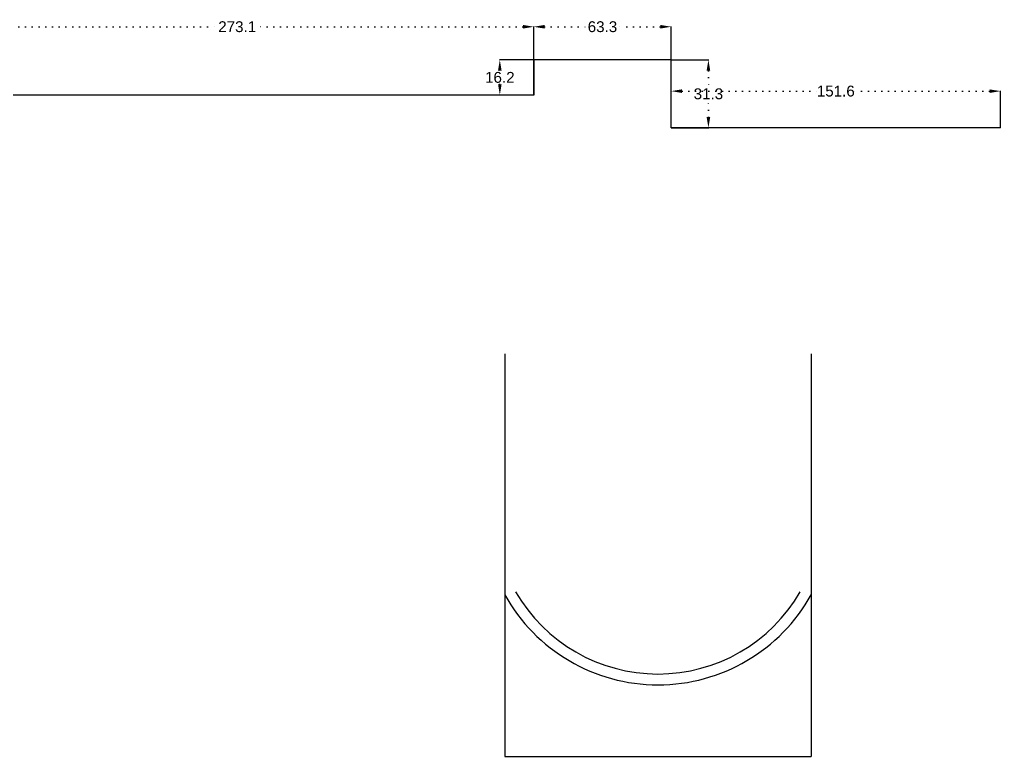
# Model space of a CAD drawing. Header units: inches. Extents: x 187 to 6023, y -2277 to 3057.
# Drawn here: x 2565.5 to 3017.1, y -1033.6 to -694.5 of the extents above; entities that cross this region are included whole.
import ezdxf

# ---------------------------------------------------------------- set-up
doc = ezdxf.new("R2010")
doc.units = ezdxf.units.IN
doc.header["$MEASUREMENT"] = 0
doc.linetypes.add('ACAD_ISO07W100', pattern=[3, 0, -3])
doc.styles.get("Standard").update_dxf_attribs({"font": 'arial.ttf'})
doc.dimstyles.get("Standard").update_dxf_attribs({"dimtxt": 5, "dimasz": 5, "dimexe": 0.18, "dimexo": 0.0625, "dimgap": 0.09, "dimtad": 0, "dimtih": 1, "dimtoh": 1, "dimdec": 1, "dimzin": 0, "dimdsep": 46, "dimtxsty": 'Standard', "dimcen": 0.09, "dimadec": 0, "dimazin": 0, "dimtfac": 1, "dimtdec": 1, "dimtofl": 0, "dimtmove": 0, "dimatfit": 3, "dimfxl": 1, "dimtolj": 1, "dimtzin": 0, "dimarcsym": 0})

# ---------------------------------------------------------------- blocks, each defined once
blk = doc.blocks.new('*D33')
at = {"color": 0, "lineweight": -2, "transparency": 16777216}
for p, q in [((2529.13, -729.18), (2529.13, -697.63)), ((2802.23, -729.18), (2802.23, -697.63))]:
    blk.add_line(p, q, dxfattribs=at)
at = {"color": 0, "linetype": 'ACAD_ISO07W100', "lineweight": -2, "transparency": 16777216}
for p, q in [((2534.13, -697.81), (2657.59, -697.81)), ((2797.23, -697.81), (2673.77, -697.81))]:
    blk.add_line(p, q, dxfattribs=at)
at = {"color": 0, "transparency": 16777216}
for points in [[(2534.13, -696.97), (2534.13, -698.64), (2529.13, -697.81)], [(2797.23, -696.97), (2797.23, -698.64), (2802.23, -697.81)]]:
    blk.add_solid(points, dxfattribs=at)
at = {"layer": 'Defpoints', "color": 0, "transparency": 16777216}
for p in [(2802.23, -697.81), (2529.13, -729.24), (2802.23, -729.24)]:
    blk.add_point(p, dxfattribs=at)
at = {"color": 0, "transparency": 16777216, "insert": (2665.68, -697.81), "char_height": 5, "attachment_point": 5}
blk.add_mtext('\\A1;273.1', dxfattribs=at)
blk = doc.blocks.new('*D35')
at = {"color": 0, "lineweight": -2, "transparency": 16777216}
for p, q in [((2802.17, -713.04), (2786.44, -713.04)), ((2802.17, -729.24), (2786.44, -729.24))]:
    blk.add_line(p, q, dxfattribs=at)
at = {"color": 0, "linetype": 'ACAD_ISO07W100', "lineweight": -2, "transparency": 16777216}
for p, q in [((2786.62, -718.04), (2786.62, -718.5)), ((2786.62, -724.24), (2786.62, -723.79))]:
    blk.add_line(p, q, dxfattribs=at)
at = {"color": 0, "transparency": 16777216}
for points in [[(2785.78, -718.04), (2787.45, -718.04), (2786.62, -713.04)], [(2785.78, -724.24), (2787.45, -724.24), (2786.62, -729.24)]]:
    blk.add_solid(points, dxfattribs=at)
at = {"layer": 'Defpoints', "color": 0, "transparency": 16777216}
for p in [(2786.62, -713.04), (2802.23, -713.04), (2802.23, -729.24)]:
    blk.add_point(p, dxfattribs=at)
at = {"color": 0, "transparency": 16777216, "insert": (2786.62, -721.14), "char_height": 5, "attachment_point": 5}
blk.add_mtext('\\A1;16.2', dxfattribs=at)
blk = doc.blocks.new('*D36')
at = {"color": 0, "lineweight": -2, "transparency": 16777216}
for p, q in [((2802.23, -712.98), (2802.23, -697.63)), ((2865.53, -712.98), (2865.53, -697.63))]:
    blk.add_line(p, q, dxfattribs=at)
at = {"color": 0, "linetype": 'ACAD_ISO07W100', "lineweight": -2, "transparency": 16777216}
for p, q in [((2807.23, -697.81), (2827.28, -697.81)), ((2860.53, -697.81), (2840.48, -697.81))]:
    blk.add_line(p, q, dxfattribs=at)
at = {"color": 0, "transparency": 16777216}
for points in [[(2807.23, -696.97), (2807.23, -698.64), (2802.23, -697.81)], [(2860.53, -696.97), (2860.53, -698.64), (2865.53, -697.81)]]:
    blk.add_solid(points, dxfattribs=at)
at = {"layer": 'Defpoints', "color": 0, "transparency": 16777216}
for p in [(2865.53, -697.81), (2802.23, -713.04), (2865.53, -713.04)]:
    blk.add_point(p, dxfattribs=at)
at = {"color": 0, "transparency": 16777216, "insert": (2833.88, -697.81), "char_height": 5, "attachment_point": 5}
blk.add_mtext('\\A1;63.3', dxfattribs=at)
blk = doc.blocks.new('*D37')
at = {"color": 0, "lineweight": -2, "transparency": 16777216}
for p, q in [((2865.59, -713.04), (2882.85, -713.04)), ((2865.59, -744.34), (2882.85, -744.34))]:
    blk.add_line(p, q, dxfattribs=at)
at = {"color": 0, "linetype": 'ACAD_ISO07W100', "lineweight": -2, "transparency": 16777216}
for p, q in [((2882.67, -718.04), (2882.67, -726.05)), ((2882.67, -739.34), (2882.67, -731.34))]:
    blk.add_line(p, q, dxfattribs=at)
at = {"color": 0, "transparency": 16777216}
for points in [[(2881.84, -718.04), (2883.5, -718.04), (2882.67, -713.04)], [(2881.84, -739.34), (2883.5, -739.34), (2882.67, -744.34)]]:
    blk.add_solid(points, dxfattribs=at)
at = {"layer": 'Defpoints', "color": 0, "transparency": 16777216}
for p in [(2865.53, -713.04), (2865.53, -744.34), (2882.67, -744.34)]:
    blk.add_point(p, dxfattribs=at)
at = {"color": 0, "transparency": 16777216, "insert": (2882.67, -728.69), "char_height": 5, "attachment_point": 5}
blk.add_mtext('\\A1;31.3', dxfattribs=at)
blk = doc.blocks.new('*D38')
at = {"color": 0, "lineweight": -2, "transparency": 16777216}
for p, q in [((2865.53, -744.28), (2865.53, -727.26)), ((3017.13, -744.28), (3017.13, -727.26))]:
    blk.add_line(p, q, dxfattribs=at)
at = {"color": 0, "linetype": 'ACAD_ISO07W100', "lineweight": -2, "transparency": 16777216}
for p, q in [((2870.53, -727.44), (2933.04, -727.44)), ((3012.13, -727.44), (2949.62, -727.44))]:
    blk.add_line(p, q, dxfattribs=at)
at = {"color": 0, "transparency": 16777216}
for points in [[(2870.53, -726.61), (2870.53, -728.28), (2865.53, -727.44)], [(3012.13, -726.61), (3012.13, -728.28), (3017.13, -727.44)]]:
    blk.add_solid(points, dxfattribs=at)
at = {"layer": 'Defpoints', "color": 0, "transparency": 16777216}
for p in [(3017.13, -727.44), (2865.53, -744.34), (3017.13, -744.34)]:
    blk.add_point(p, dxfattribs=at)
at = {"color": 0, "transparency": 16777216, "insert": (2941.33, -727.44), "char_height": 5, "attachment_point": 5}
blk.add_mtext('\\A1;151.6', dxfattribs=at)

msp = doc.modelspace()

# ---------------------------------------------------------------- linework, layer by layer
for p, q in [((2865.53, -713.04), (2802.23, -713.04)), ((2802.23, -713.04), (2802.23, -729.24)), ((2865.53, -744.34), (2865.53, -713.04)), ((2802.23, -729.24), (2529.13, -729.24)), ((3017.13, -744.34), (2865.53, -744.34))]:
    msp.add_line(p, q)
at = {"color": 6}
for p, q in [((2788.9, -848.29, 206.75), (2788.9, -1033.6, 206.75)), ((2930, -848.29, 206.75), (2930, -1033.6, 206.75)), ((2788.9, -1033.6, 206.75), (2930, -1033.6, 206.75))]:
    msp.add_line(p, q, dxfattribs=at)
for radius, start, end in [(80.74, 209.0924, 330.9076), (75.74, 210.0593, 329.9407)]:
    msp.add_arc((2859.45, -919.95, 206.75), radius, start, end, dxfattribs=at)

# ---------------------------------------------------------------- dimensions: what is measured, and where the dimension line sits
for base, p1, p2, picture, middle in [((2802.23, -697.81), (2529.13, -729.24), (2802.23, -729.24), '*D33', (2665.68, -697.81)), ((2865.53, -697.81), (2802.23, -713.04), (2865.53, -713.04), '*D36', (2833.88, -697.81)), ((3017.13, -727.44), (2865.53, -744.34), (3017.13, -744.34), '*D38', (2941.33, -727.44))]:
    dim = msp.add_linear_dim(base=base, p1=p1, p2=p2, dimstyle='Standard')
    dim.commit()
    dim.dimension.update_dxf_attribs({"geometry": picture, "text_midpoint": middle})
for base, p1, p2, picture, middle in [((2786.62, -713.04), (2802.23, -729.24), (2802.23, -713.04), '*D35', (2786.62, -721.14)), ((2882.67, -744.34), (2865.53, -713.04), (2865.53, -744.34), '*D37', (2882.67, -728.69))]:
    dim = msp.add_linear_dim(base=base, p1=p1, p2=p2, angle=90, dimstyle='Standard')
    dim.commit()
    dim.dimension.update_dxf_attribs({"geometry": picture, "text_midpoint": middle})

doc.saveas('drawing.dxf')
